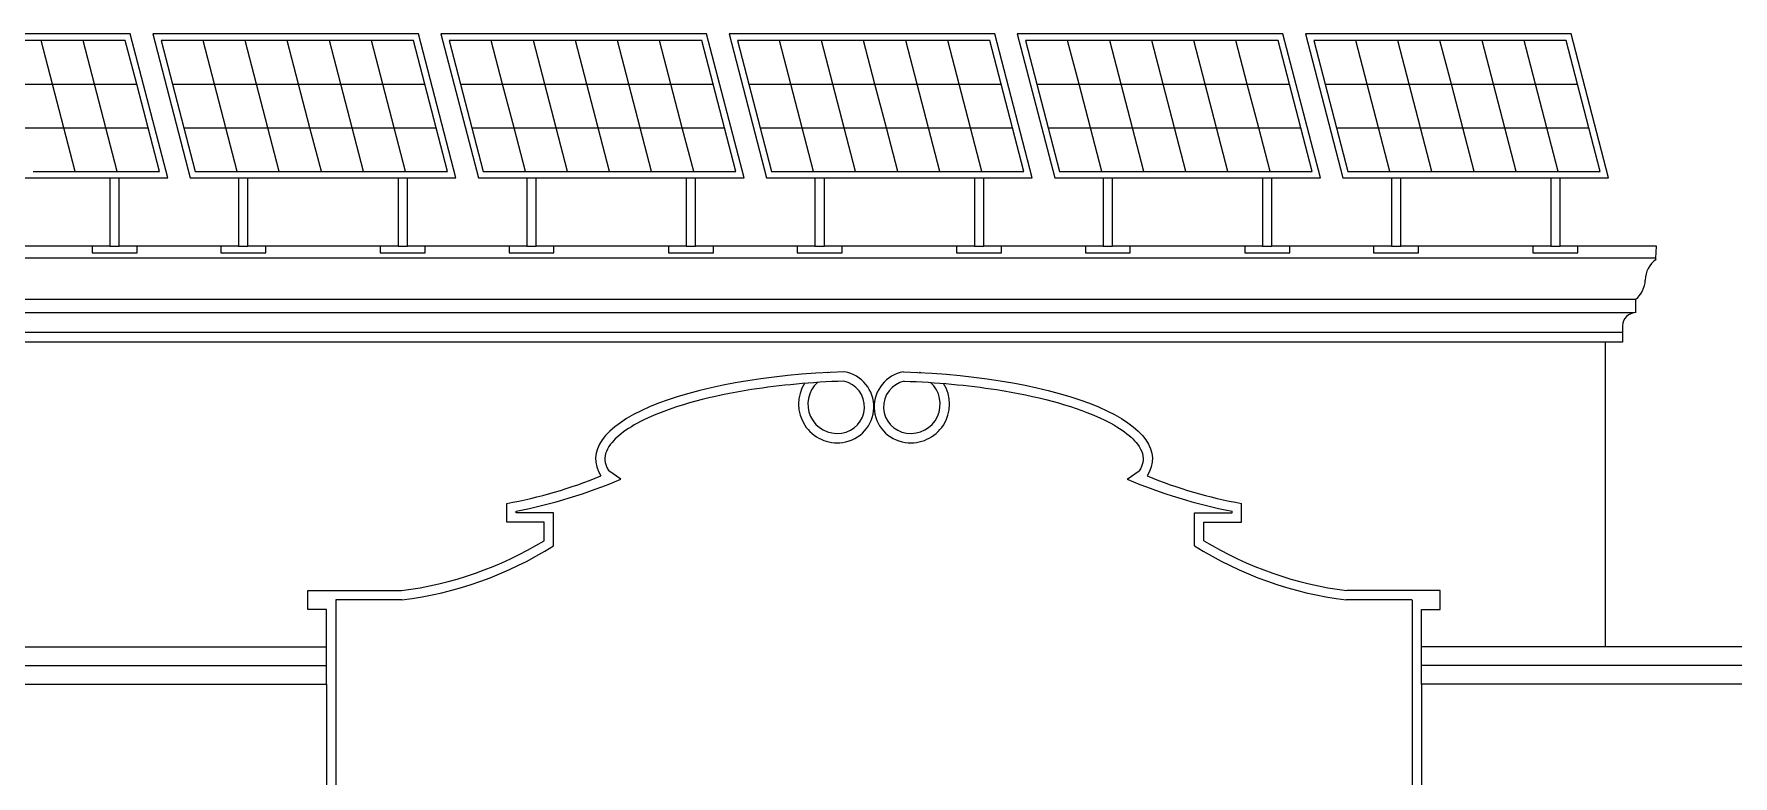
# Model space of a CAD drawing. Header units: inches. Extents: x 312.5 to 338.2, y 87.6 to 105.9.
# Drawn here: x 321.14 to 330.21, y 101.9 to 105.87 of the extents above; entities that cross this region are included whole.
import ezdxf

# ---------------------------------------------------------------- set-up
doc = ezdxf.new("R2010")
doc.units = ezdxf.units.IN
doc.header["$MEASUREMENT"] = 0
doc.layers.add('01_ORIGINAL_STRUCTURE', color=7, linetype='Continuous', lineweight=25)
doc.layers.add('03_PHOTOVOLTAIC', color=7, linetype='Continuous', lineweight=25)

msp = doc.modelspace()

# ---------------------------------------------------------------- linework, layer by layer
at = {"layer": '01_ORIGINAL_STRUCTURE'}
for points in [[(321.446, 104.735), (320.834, 104.735)], [(321.541, 104.735), (321.446, 104.735)], [(321.541, 104.735), (321.591, 104.735)], [(321.686, 104.735), (321.591, 104.735)], [(322.134, 104.735), (321.686, 104.735)], [(322.229, 104.735), (322.134, 104.735)], [(322.229, 104.735), (322.279, 104.735)], [(322.374, 104.735), (322.279, 104.735)], [(322.986, 104.735), (322.374, 104.735)], [(323.081, 104.735), (322.986, 104.735)], [(323.081, 104.735), (323.131, 104.735)], [(323.226, 104.735), (323.131, 104.735)], [(323.674, 104.735), (323.226, 104.735)], [(323.769, 104.735), (323.674, 104.735)], [(323.769, 104.735), (323.819, 104.735)], [(323.914, 104.735), (323.819, 104.735)], [(324.526, 104.735), (323.914, 104.735)], [(324.621, 104.735), (324.526, 104.735)], [(324.621, 104.735), (324.671, 104.735)], [(324.766, 104.735), (324.671, 104.735)], [(325.214, 104.735), (324.766, 104.735)], [(325.309, 104.735), (325.214, 104.735)], [(325.309, 104.735), (325.359, 104.735)], [(325.454, 104.735), (325.359, 104.735)], [(326.066, 104.735), (325.454, 104.735)], [(326.161, 104.735), (326.066, 104.735)], [(326.161, 104.735), (326.211, 104.735)], [(326.306, 104.735), (326.211, 104.735)], [(326.754, 104.735), (326.306, 104.735)], [(326.849, 104.735), (326.754, 104.735)], [(326.849, 104.735), (326.899, 104.735)], [(326.994, 104.735), (326.899, 104.735)], [(327.606, 104.735), (326.994, 104.735)], [(327.701, 104.735), (327.606, 104.735)], [(327.701, 104.735), (327.751, 104.735)], [(327.846, 104.735), (327.751, 104.735)], [(328.294, 104.735), (327.846, 104.735)], [(328.389, 104.735), (328.294, 104.735)], [(328.389, 104.735), (328.439, 104.735)], [(328.534, 104.735), (328.439, 104.735)], [(329.146, 104.735), (328.534, 104.735)], [(329.241, 104.735), (329.146, 104.735)], [(329.241, 104.735), (329.291, 104.735)], [(329.386, 104.735), (329.291, 104.735)], [(329.8033, 104.6705), (329.8051, 104.735), (329.6245, 104.735), (329.386, 104.735)], [(329.8033, 104.6705), (320.0752, 104.6705)], [(329.8031, 104.6638), (329.8033, 104.6705)], [(329.8033, 104.6705), (329.8033, 104.6705)], [(329.6946, 104.4504), (320.1839, 104.4504), (316.7339, 104.4504)], [(329.6955, 104.3788), (329.6955, 104.4498)], [(329.6865, 104.3788), (320.1829, 104.3788)], [(329.6245, 104.2728), (320.2539, 104.2728)], [(329.6245, 104.2728), (329.6245, 104.2211), (329.5325, 104.2211)], [(329.6245, 104.3087), (329.6245, 104.2728)], [(329.5325, 104.2211), (320.3515, 104.2211)], [(329.5325, 104.2211), (329.5325, 102.5926)], [(324.2713, 103.4888), (324.2074, 103.5328)], [(326.9777, 103.4888), (327.0416, 103.5328)], [(323.8614, 103.1594), (323.8614, 103.2594), (323.6614, 103.2594), (323.6614, 103.3594)], [(327.3877, 103.1594), (327.3877, 103.2594), (327.5877, 103.2594), (327.5877, 103.3594)], [(323.9114, 103.1316), (323.9114, 103.3094), (323.7114, 103.3094), (323.7114, 103.3178)], [(327.3377, 103.1316), (327.3377, 103.3094), (327.5377, 103.3094), (327.5377, 103.3178)], [(322.6988, 102.5926), (322.6988, 102.7926), (322.5988, 102.7926), (322.5988, 102.8926), (323.0988, 102.8926)], [(328.5503, 102.5926), (328.5503, 102.7926), (328.6503, 102.7926), (328.6503, 102.8926), (328.1503, 102.8926)], [(323.1019, 102.8426), (322.7488, 102.8426), (322.7488, 100.9441), (322.9488, 100.9441), (322.9488, 100.7441), (323.785, 100.7441), (323.785, 100.9441), (323.985, 100.9441), (323.985, 101.2188)], [(328.5003, 102.8423), (328.5003, 100.9441), (328.3003, 100.9441), (328.3003, 100.7441), (327.4641, 100.7441), (327.4641, 100.9441), (327.2641, 100.9441), (327.2641, 101.2188)], [(328.5003, 102.8426), (328.1471, 102.8426)], [(320.3515, 102.3881), (320.5914, 102.3881), (320.5914, 102.5926), (322.6988, 102.5926)], [(322.6988, 102.4926), (322.6988, 102.5926)], [(328.5503, 102.4926), (328.5503, 102.5926)], [(329.5325, 102.5926), (328.5503, 102.5926)], [(331.0745, 102.2381), (331.2245, 102.2381), (331.2245, 102.3881), (330.7077, 102.3881), (330.7077, 102.5926), (329.5325, 102.5926)], [(320.2245, 102.2381), (320.6914, 102.2381), (320.6914, 102.4926), (322.6988, 102.4926)], [(322.6988, 102.3926), (322.6988, 102.4926)], [(328.5503, 102.3926), (328.5503, 102.4926)], [(331.0745, 102.2381), (330.6077, 102.2381), (330.6077, 102.4926), (328.5503, 102.4926)], [(320.3745, 102.0881), (320.7914, 102.0881), (320.7914, 102.3926), (322.6988, 102.3926)], [(322.6988, 102.3926), (322.6988, 100.8941), (322.8988, 100.8941), (322.8988, 100.6941), (322.9697, 100.6941)], [(328.5503, 102.3926), (328.5503, 100.8941), (328.3503, 100.8941), (328.3503, 100.6941), (328.2793, 100.6941)], [(330.9245, 102.0881), (330.5077, 102.0881), (330.5077, 102.3926), (328.5503, 102.3926)]]:
    msp.add_lwpolyline(points, dxfattribs=at)
at = {"layer": '01_ORIGINAL_STRUCTURE', "linetype": 'Continuous'}
for centre, radius, start, end in [((329.8778, 104.5554), 0.1316, 124.14591, 180.59423), ((329.6043, 104.5602), 0.1421, 309.43978, 357.50664), ((329.6961, 104.3082), 0.0713, 90, 180), ((325.4322, 103.8752), 0.1913, 105.38489, 107.72349), ((325.4322, 103.8752), 0.1913, 277.52059, 79.51174), ((325.8168, 103.8752), 0.1913, 100.48826, 262.47941), ((325.8168, 103.8752), 0.1913, 72.27651, 74.61511), ((325.4276, 103.89), 0.2066, 147.48095, 278.25148), ((325.4276, 103.89), 0.1566, 132.09873, 278.25148), ((325.4322, 103.8752), 0.1413, 277.52059, 77.46684), ((325.8168, 103.8752), 0.1413, 102.53316, 262.47941), ((325.8214, 103.89), 0.2066, 261.74852, 32.51905), ((325.8214, 103.89), 0.1566, 261.74852, 47.90127), ((323.2224, 105.8071), 2.4868, 280.16792, 292.28075), ((323.2073, 105.9717), 2.7013, 280.75489, 293.19797), ((328.0418, 105.9717), 2.7013, 246.80203, 259.24511), ((328.0267, 105.8071), 2.4868, 247.71925, 259.83208), ((322.8563, 104.8088), 1.9315, 277.21199, 301.35565), ((328.3927, 104.8088), 1.9315, 238.64435, 262.78801), ((322.8563, 104.8088), 1.9815, 277.12029, 302.17129), ((328.3927, 104.8088), 1.9815, 237.82871, 262.87971)]:
    msp.add_arc(centre, radius, start, end, dxfattribs=at)
msp.add_ellipse((325.6245, 103.5977), major_axis=(1.4881, 0), ratio=0.314688, start_param=7.960002, end_param=9.621808, dxfattribs=at)
at = {"layer": '01_ORIGINAL_STRUCTURE', "linetype": 'Continuous', "extrusion": (0, 0, -1)}
msp.add_ellipse((325.6245, 103.5977), major_axis=(-1.4881, 0), ratio=0.314688, start_param=7.960002, end_param=9.621808, dxfattribs=at)
at = {"layer": '01_ORIGINAL_STRUCTURE', "linetype": 'Continuous'}
for points in [[(325.4629, 104.0132), (325.2916, 104.0072), (325.1237, 103.9917), (324.7555, 103.9341), (324.5687, 103.8836), (324.3271, 103.7771), (324.2533, 103.7241), (324.1891, 103.6396), (324.1821, 103.6095), (324.1912, 103.5638), (324.1972, 103.5489), (324.2074, 103.5328)], [(325.7862, 104.0132), (325.9575, 104.0072), (326.1254, 103.9917), (326.4936, 103.9341), (326.6804, 103.8836), (326.9219, 103.7771), (326.9957, 103.7241), (327.06, 103.6396), (327.067, 103.6095), (327.0578, 103.5638), (327.0518, 103.5489), (327.0416, 103.5328)]]:
    msp.add_open_spline(points, degree=3, knots=[7.963987, 7.963987, 7.963987, 7.963987, 8.315289, 8.315289, 8.80493, 8.80493, 9.189676, 9.189676, 9.487954, 9.487954, 9.621808, 9.621808, 9.621808, 9.621808], dxfattribs=at)
at = {"layer": '03_PHOTOVOLTAIC'}
for points in [[(321.591, 105.1), (321.85, 105.1), (321.65, 105.87), (320.23, 105.87), (320.43, 105.1), (320.689, 105.1)], [(323.131, 105.1), (323.39, 105.1), (323.19, 105.87), (321.77, 105.87), (321.97, 105.1), (322.229, 105.1)], [(324.671, 105.1), (324.93, 105.1), (324.73, 105.87), (323.31, 105.87), (323.51, 105.1), (323.769, 105.1)], [(326.211, 105.1), (326.47, 105.1), (326.27, 105.87), (324.85, 105.87), (325.05, 105.1), (325.309, 105.1)], [(327.751, 105.1), (328.01, 105.1), (327.81, 105.87), (326.39, 105.87), (326.59, 105.1), (326.849, 105.1)], [(329.291, 105.1), (329.55, 105.1), (329.35, 105.87), (327.93, 105.87), (328.13, 105.1), (328.389, 105.1)], [(321.1738, 105.8354), (320.949, 105.8354)], [(321.3987, 105.8354), (321.1738, 105.8354)], [(321.2345, 105.6018), (321.1738, 105.8354)], [(321.6842, 105.6018), (321.6235, 105.8354), (321.3987, 105.8354)], [(321.4593, 105.6018), (321.3987, 105.8354)], [(322.0393, 105.8354), (321.8145, 105.8354), (321.9358, 105.3682)], [(322.2642, 105.8354), (322.0393, 105.8354)], [(322.1, 105.6018), (322.0393, 105.8354)], [(322.489, 105.8354), (322.2642, 105.8354)], [(322.3248, 105.6018), (322.2642, 105.8354)], [(322.7138, 105.8354), (322.489, 105.8354)], [(322.5497, 105.6018), (322.489, 105.8354)], [(322.9387, 105.8354), (322.7138, 105.8354)], [(322.7745, 105.6018), (322.7138, 105.8354)], [(323.2242, 105.6018), (323.1635, 105.8354), (322.9387, 105.8354)], [(322.9993, 105.6018), (322.9387, 105.8354)], [(323.5793, 105.8354), (323.3545, 105.8354), (323.4758, 105.3682)], [(323.8042, 105.8354), (323.5793, 105.8354)], [(323.64, 105.6018), (323.5793, 105.8354)], [(324.029, 105.8354), (323.8042, 105.8354)], [(323.8648, 105.6018), (323.8042, 105.8354)], [(324.2538, 105.8354), (324.029, 105.8354)], [(324.0897, 105.6018), (324.029, 105.8354)], [(324.4787, 105.8354), (324.2538, 105.8354)], [(324.3145, 105.6018), (324.2538, 105.8354)], [(324.7642, 105.6018), (324.7035, 105.8354), (324.4787, 105.8354)], [(324.5393, 105.6018), (324.4787, 105.8354)], [(325.1193, 105.8354), (324.8945, 105.8354), (325.0158, 105.3682)], [(325.3442, 105.8354), (325.1193, 105.8354)], [(325.18, 105.6018), (325.1193, 105.8354)], [(325.569, 105.8354), (325.3442, 105.8354)], [(325.4048, 105.6018), (325.3442, 105.8354)], [(325.7938, 105.8354), (325.569, 105.8354)], [(325.6297, 105.6018), (325.569, 105.8354)], [(326.0187, 105.8354), (325.7938, 105.8354)], [(325.8545, 105.6018), (325.7938, 105.8354)], [(326.3042, 105.6018), (326.2435, 105.8354), (326.0187, 105.8354)], [(326.0793, 105.6018), (326.0187, 105.8354)], [(326.6593, 105.8354), (326.4345, 105.8354), (326.5558, 105.3682)], [(326.8842, 105.8354), (326.6593, 105.8354)], [(326.72, 105.6018), (326.6593, 105.8354)], [(327.109, 105.8354), (326.8842, 105.8354)], [(326.9448, 105.6018), (326.8842, 105.8354)], [(327.3338, 105.8354), (327.109, 105.8354)], [(327.1697, 105.6018), (327.109, 105.8354)], [(327.5587, 105.8354), (327.3338, 105.8354)], [(327.3945, 105.6018), (327.3338, 105.8354)], [(327.8442, 105.6018), (327.7835, 105.8354), (327.5587, 105.8354)], [(327.6193, 105.6018), (327.5587, 105.8354)], [(328.1993, 105.8354), (327.9745, 105.8354), (328.0958, 105.3682)], [(328.4242, 105.8354), (328.1993, 105.8354)], [(328.26, 105.6018), (328.1993, 105.8354)], [(328.649, 105.8354), (328.4242, 105.8354)], [(328.4848, 105.6018), (328.4242, 105.8354)], [(328.8738, 105.8354), (328.649, 105.8354)], [(328.7097, 105.6018), (328.649, 105.8354)], [(329.0987, 105.8354), (328.8738, 105.8354)], [(328.9345, 105.6018), (328.8738, 105.8354)], [(329.3842, 105.6018), (329.3235, 105.8354), (329.0987, 105.8354)], [(329.1593, 105.6018), (329.0987, 105.8354)], [(321.0097, 105.6018), (321.2345, 105.6018)], [(321.2345, 105.6018), (321.4593, 105.6018)], [(321.2952, 105.3682), (321.2345, 105.6018)], [(321.4593, 105.6018), (321.6842, 105.6018)], [(321.52, 105.3682), (321.4593, 105.6018)], [(321.5807, 105.1346), (321.8055, 105.1346), (321.6842, 105.6018)], [(321.8752, 105.6018), (322.1, 105.6018)], [(322.1, 105.6018), (322.3248, 105.6018)], [(322.1607, 105.3682), (322.1, 105.6018)], [(322.3248, 105.6018), (322.5497, 105.6018)], [(322.3855, 105.3682), (322.3248, 105.6018)], [(322.5497, 105.6018), (322.7745, 105.6018)], [(322.6103, 105.3682), (322.5497, 105.6018)], [(322.7745, 105.6018), (322.9993, 105.6018)], [(322.8352, 105.3682), (322.7745, 105.6018)], [(322.9993, 105.6018), (323.2242, 105.6018)], [(323.06, 105.3682), (322.9993, 105.6018)], [(323.1207, 105.1346), (323.3455, 105.1346), (323.2242, 105.6018)], [(323.4152, 105.6018), (323.64, 105.6018)], [(323.64, 105.6018), (323.8648, 105.6018)], [(323.7007, 105.3682), (323.64, 105.6018)], [(323.8648, 105.6018), (324.0897, 105.6018)], [(323.9255, 105.3682), (323.8648, 105.6018)], [(324.0897, 105.6018), (324.3145, 105.6018)], [(324.1503, 105.3682), (324.0897, 105.6018)], [(324.3145, 105.6018), (324.5393, 105.6018)], [(324.3752, 105.3682), (324.3145, 105.6018)], [(324.5393, 105.6018), (324.7642, 105.6018)], [(324.6, 105.3682), (324.5393, 105.6018)], [(324.6607, 105.1346), (324.8855, 105.1346), (324.7642, 105.6018)], [(324.9552, 105.6018), (325.18, 105.6018)], [(325.18, 105.6018), (325.4048, 105.6018)], [(325.2407, 105.3682), (325.18, 105.6018)], [(325.4048, 105.6018), (325.6297, 105.6018)], [(325.4655, 105.3682), (325.4048, 105.6018)], [(325.6297, 105.6018), (325.8545, 105.6018)], [(325.6903, 105.3682), (325.6297, 105.6018)], [(325.8545, 105.6018), (326.0793, 105.6018)], [(325.9152, 105.3682), (325.8545, 105.6018)], [(326.0793, 105.6018), (326.3042, 105.6018)], [(326.14, 105.3682), (326.0793, 105.6018)], [(326.2007, 105.1346), (326.4255, 105.1346), (326.3042, 105.6018)], [(326.4952, 105.6018), (326.72, 105.6018)], [(326.72, 105.6018), (326.9448, 105.6018)], [(326.7807, 105.3682), (326.72, 105.6018)], [(326.9448, 105.6018), (327.1697, 105.6018)], [(327.0055, 105.3682), (326.9448, 105.6018)], [(327.1697, 105.6018), (327.3945, 105.6018)], [(327.2303, 105.3682), (327.1697, 105.6018)], [(327.3945, 105.6018), (327.6193, 105.6018)], [(327.4552, 105.3682), (327.3945, 105.6018)], [(327.6193, 105.6018), (327.8442, 105.6018)], [(327.68, 105.3682), (327.6193, 105.6018)], [(327.7407, 105.1346), (327.9655, 105.1346), (327.8442, 105.6018)], [(328.0352, 105.6018), (328.26, 105.6018)], [(328.26, 105.6018), (328.4848, 105.6018)], [(328.3207, 105.3682), (328.26, 105.6018)], [(328.4848, 105.6018), (328.7097, 105.6018)], [(328.5455, 105.3682), (328.4848, 105.6018)], [(328.7097, 105.6018), (328.9345, 105.6018)], [(328.7703, 105.3682), (328.7097, 105.6018)], [(328.9345, 105.6018), (329.1593, 105.6018)], [(328.9952, 105.3682), (328.9345, 105.6018)], [(329.1593, 105.6018), (329.3842, 105.6018)], [(329.22, 105.3682), (329.1593, 105.6018)], [(329.2807, 105.1346), (329.5055, 105.1346), (329.3842, 105.6018)], [(321.0703, 105.3682), (321.2952, 105.3682)], [(321.2952, 105.3682), (321.52, 105.3682)], [(321.3558, 105.1346), (321.2952, 105.3682)], [(321.52, 105.3682), (321.7448, 105.3682)], [(321.5807, 105.1346), (321.52, 105.3682)], [(321.9358, 105.3682), (322.1607, 105.3682)], [(321.9358, 105.3682), (321.9965, 105.1346), (322.2213, 105.1346)], [(322.1607, 105.3682), (322.3855, 105.3682)], [(322.2213, 105.1346), (322.1607, 105.3682)], [(322.3855, 105.3682), (322.6103, 105.3682)], [(322.4462, 105.1346), (322.3855, 105.3682)], [(322.6103, 105.3682), (322.8352, 105.3682)], [(322.671, 105.1346), (322.6103, 105.3682)], [(322.8352, 105.3682), (323.06, 105.3682)], [(322.8958, 105.1346), (322.8352, 105.3682)], [(323.06, 105.3682), (323.2848, 105.3682)], [(323.1207, 105.1346), (323.06, 105.3682)], [(323.4758, 105.3682), (323.7007, 105.3682)], [(323.4758, 105.3682), (323.5365, 105.1346), (323.7613, 105.1346)], [(323.7007, 105.3682), (323.9255, 105.3682)], [(323.7613, 105.1346), (323.7007, 105.3682)], [(323.9255, 105.3682), (324.1503, 105.3682)], [(323.9862, 105.1346), (323.9255, 105.3682)], [(324.1503, 105.3682), (324.3752, 105.3682)], [(324.211, 105.1346), (324.1503, 105.3682)], [(324.3752, 105.3682), (324.6, 105.3682)], [(324.4358, 105.1346), (324.3752, 105.3682)], [(324.6, 105.3682), (324.8248, 105.3682)], [(324.6607, 105.1346), (324.6, 105.3682)], [(325.0158, 105.3682), (325.2407, 105.3682)], [(325.0158, 105.3682), (325.0765, 105.1346), (325.3013, 105.1346)], [(325.2407, 105.3682), (325.4655, 105.3682)], [(325.3013, 105.1346), (325.2407, 105.3682)], [(325.4655, 105.3682), (325.6903, 105.3682)], [(325.5262, 105.1346), (325.4655, 105.3682)], [(325.6903, 105.3682), (325.9152, 105.3682)], [(325.751, 105.1346), (325.6903, 105.3682)], [(325.9152, 105.3682), (326.14, 105.3682)], [(325.9758, 105.1346), (325.9152, 105.3682)], [(326.14, 105.3682), (326.3648, 105.3682)], [(326.2007, 105.1346), (326.14, 105.3682)], [(326.5558, 105.3682), (326.7807, 105.3682)], [(326.5558, 105.3682), (326.6165, 105.1346), (326.8413, 105.1346)], [(326.7807, 105.3682), (327.0055, 105.3682)], [(326.8413, 105.1346), (326.7807, 105.3682)], [(327.0055, 105.3682), (327.2303, 105.3682)], [(327.0662, 105.1346), (327.0055, 105.3682)], [(327.2303, 105.3682), (327.4552, 105.3682)], [(327.291, 105.1346), (327.2303, 105.3682)], [(327.4552, 105.3682), (327.68, 105.3682)], [(327.5158, 105.1346), (327.4552, 105.3682)], [(327.68, 105.3682), (327.9048, 105.3682)], [(327.7407, 105.1346), (327.68, 105.3682)], [(328.0958, 105.3682), (328.3207, 105.3682)], [(328.0958, 105.3682), (328.1565, 105.1346), (328.3813, 105.1346)], [(328.3207, 105.3682), (328.5455, 105.3682)], [(328.3813, 105.1346), (328.3207, 105.3682)], [(328.5455, 105.3682), (328.7703, 105.3682)], [(328.6062, 105.1346), (328.5455, 105.3682)], [(328.7703, 105.3682), (328.9952, 105.3682)], [(328.831, 105.1346), (328.7703, 105.3682)], [(328.9952, 105.3682), (329.22, 105.3682)], [(329.0558, 105.1346), (328.9952, 105.3682)], [(329.22, 105.3682), (329.4448, 105.3682)], [(329.2807, 105.1346), (329.22, 105.3682)], [(320.739, 105.1), (321.541, 105.1)], [(321.131, 105.1346), (321.3558, 105.1346)], [(321.3558, 105.1346), (321.5807, 105.1346)], [(321.541, 105.1), (321.541, 104.735)], [(321.541, 105.1), (321.591, 105.1)], [(321.591, 104.735), (321.591, 105.1)], [(322.2213, 105.1346), (322.4462, 105.1346)], [(322.229, 105.1), (322.229, 104.735)], [(322.229, 105.1), (322.279, 105.1)], [(322.279, 104.735), (322.279, 105.1)], [(322.279, 105.1), (323.081, 105.1)], [(322.4462, 105.1346), (322.671, 105.1346)], [(322.671, 105.1346), (322.8958, 105.1346)], [(322.8958, 105.1346), (323.1207, 105.1346)], [(323.081, 105.1), (323.081, 104.735)], [(323.081, 105.1), (323.131, 105.1)], [(323.131, 104.735), (323.131, 105.1)], [(323.7613, 105.1346), (323.9862, 105.1346)], [(323.769, 105.1), (323.769, 104.735)], [(323.769, 105.1), (323.819, 105.1)], [(323.819, 104.735), (323.819, 105.1)], [(323.819, 105.1), (324.621, 105.1)], [(323.9862, 105.1346), (324.211, 105.1346)], [(324.211, 105.1346), (324.4358, 105.1346)], [(324.4358, 105.1346), (324.6607, 105.1346)], [(324.621, 105.1), (324.621, 104.735)], [(324.621, 105.1), (324.671, 105.1)], [(324.671, 104.735), (324.671, 105.1)], [(325.3013, 105.1346), (325.5262, 105.1346)], [(325.309, 105.1), (325.309, 104.735)], [(325.309, 105.1), (325.359, 105.1)], [(325.359, 104.735), (325.359, 105.1)], [(325.359, 105.1), (326.161, 105.1)], [(325.5262, 105.1346), (325.751, 105.1346)], [(325.751, 105.1346), (325.9758, 105.1346)], [(325.9758, 105.1346), (326.2007, 105.1346)], [(326.161, 105.1), (326.161, 104.735)], [(326.161, 105.1), (326.211, 105.1)], [(326.211, 104.735), (326.211, 105.1)], [(326.8413, 105.1346), (327.0662, 105.1346)], [(326.849, 105.1), (326.849, 104.735)], [(326.849, 105.1), (326.899, 105.1)], [(326.899, 104.735), (326.899, 105.1)], [(326.899, 105.1), (327.701, 105.1)], [(327.0662, 105.1346), (327.291, 105.1346)], [(327.291, 105.1346), (327.5158, 105.1346)], [(327.5158, 105.1346), (327.7407, 105.1346)], [(327.701, 105.1), (327.701, 104.735)], [(327.701, 105.1), (327.751, 105.1)], [(327.751, 104.735), (327.751, 105.1)], [(328.3813, 105.1346), (328.6062, 105.1346)], [(328.389, 105.1), (328.389, 104.735)], [(328.389, 105.1), (328.439, 105.1)], [(328.439, 104.735), (328.439, 105.1)], [(328.439, 105.1), (329.241, 105.1)], [(328.6062, 105.1346), (328.831, 105.1346)], [(328.831, 105.1346), (329.0558, 105.1346)], [(329.0558, 105.1346), (329.2807, 105.1346)], [(329.241, 105.1), (329.241, 104.735)], [(329.241, 105.1), (329.291, 105.1)], [(329.291, 104.735), (329.291, 105.1)], [(321.446, 104.735), (321.446, 104.7), (321.686, 104.7), (321.686, 104.735)], [(322.134, 104.735), (322.134, 104.7), (322.374, 104.7), (322.374, 104.735)], [(322.986, 104.735), (322.986, 104.7), (323.226, 104.7), (323.226, 104.735)], [(323.674, 104.735), (323.674, 104.7), (323.914, 104.7), (323.914, 104.735)], [(324.526, 104.735), (324.526, 104.7), (324.766, 104.7), (324.766, 104.735)], [(325.214, 104.735), (325.214, 104.7), (325.454, 104.7), (325.454, 104.735)], [(326.066, 104.735), (326.066, 104.7), (326.306, 104.7), (326.306, 104.735)], [(326.754, 104.735), (326.754, 104.7), (326.994, 104.7), (326.994, 104.735)], [(327.606, 104.735), (327.606, 104.7), (327.846, 104.7), (327.846, 104.735)], [(328.294, 104.735), (328.294, 104.7), (328.534, 104.7), (328.534, 104.735)], [(329.146, 104.735), (329.146, 104.7), (329.386, 104.7), (329.386, 104.735)]]:
    msp.add_lwpolyline(points, dxfattribs=at)

doc.saveas('drawing.dxf')
